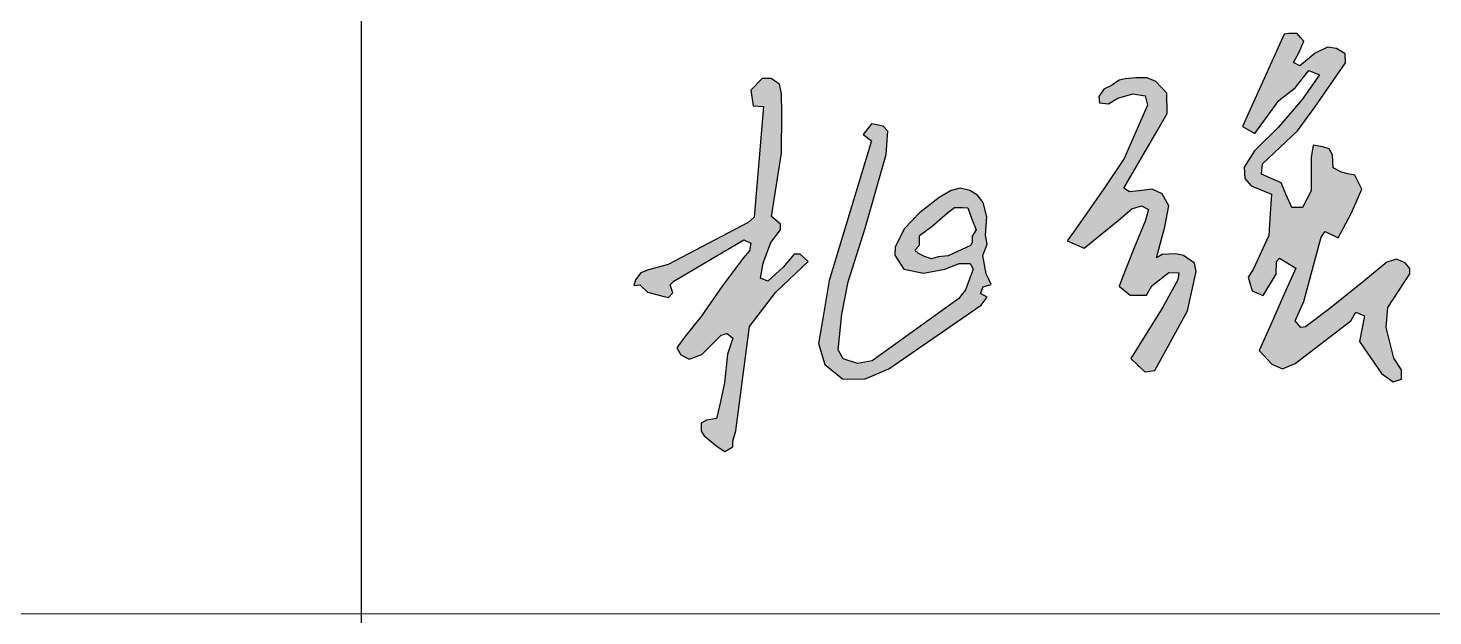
# Model space of a CAD drawing. Extents: x 4995099 to 5303443, y 4627657 to 4889583.
# Drawn here: x 5166687 to 5170725, y 4655993 to 4657684 of the extents above; entities that cross this region are included whole.
import ezdxf

# ---------------------------------------------------------------- set-up
doc = ezdxf.new("R2010")
doc.units = 0
doc.header["$LTSCALE"] = 1000
doc.header["$MEASUREMENT"] = 0
doc.layers.get('0').update_dxf_attribs({"color": 4, "linetype": 'CONTINUOUS'})
doc.layers.add('PUB_TITLE', color=4, linetype='CONTINUOUS')

# ---------------------------------------------------------------- blocks, each defined once
blk = doc.blocks.new('A$C1CEA13AE')
for points in [[(1957.6, 990.2), (2044.9, 1117.5), (2043.9, 1143.5), (2019.1, 1159), (1993.9, 1162.6), (1958.5, 1144.9), (1914.2, 1108.4), (1895.6, 1118.8), (1912, 1148.1), (1925.3, 1179.6), (1915.3, 1191.5), (1906.2, 1201.5), (1899.3, 1201.5), (1882.5, 1201.5), (1869, 1199.5), (1749.6, 934.4), (1784.6, 914.2), (1853.3, 1009.4), (1900.5, 1045.7), (1939.7, 1095.8), (1970.7, 1083.3), (1920.6, 1012.4), (1852.2, 931.4), (1783.5, 864), (1753.8, 817.5), (1756.4, 784.6), (1773.8, 763.3), (1832.5, 739.9), (1828.5, 684), (1824.5, 621.3), (1779.6, 523.6), (1765.8, 500.7), (1777, 461.6), (1808.6, 448.3), (1846, 510.1), (1847, 546.3), (1856, 555.6), (1902.7, 527.3), (1864, 441.3), (1831.2, 367), (1810.5, 320.1), (1797.2, 289.9), (1834, 250.9), (1864.5, 237.1), (1900.2, 253.2), (2060.3, 375.3), (2075.2, 400.5), (2099.8, 389.5), (2085.5, 315.8), (2149, 223.9), (2182.4, 199.9), (2206.4, 207.5), (2206.4, 234.2), (2184.2, 267.9), (2162.2, 356.5), (2166.6, 413.6), (2230.4, 510.3), (2230.4, 526.2), (2216.4, 542.1), (2192.1, 552.6), (2164.3, 544.7), (2098.4, 490), (2000.1, 410.9), (1930, 358.7), (1916.8, 356.8), (1900.4, 375.8), (1925.1, 431), (1959.7, 559.2), (1975.1, 616.5), (1986.9, 632.5), (2024.6, 614.7), (2062.8, 686.4), (2092, 754.2), (2072.5, 794.1), (2052, 798.7), (2034.1, 803.3), (2010.1, 815.6), (2008.1, 853.2), (1998, 869.7), (1980, 876.2), (1952.6, 880.9), (1946.5, 845.3), (1947, 749.7), (1921.9, 701.9), (1891.4, 701.9), (1875.2, 737.6), (1860.2, 772.2), (1803.8, 797.8), (1806.3, 826.8), (1907.2, 922.2)], [(408, 458.3), (501.3, 545.7), (478.3, 567.3), (461.1, 567.3), (429.4, 530.3), (384.5, 489.3), (363.9, 498.2), (371.8, 541.1), (393.5, 601), (421.8, 636.8), (421.8, 653.5), (395.9, 675.8), (424, 857.8), (425.1, 973.2), (424, 1028.4), (418.9, 1056), (401.1, 1068.1), (394.5, 1072.6), (368.6, 1072.1), (336.4, 1038.6), (342.9, 993.6), (372.5, 992.3), (346, 673.8), (328.4, 658.4), (98.5, 537.7), (41.5, 522.3), (19.7, 513.3), (4.3, 493.3), (0, 477.1), (16.6, 478.9), (39.5, 457.9), (79.5, 447.6), (99.7, 442.5), (111.7, 455.7), (103.9, 478.7), (114.5, 490), (315.8, 608.3), (336.3, 598.9), (332.4, 576.5), (313.9, 555.6), (253.8, 475.3), (193.5, 388.4), (145.5, 328.9), (123.2, 298.1), (134.7, 277.4), (159.2, 265.1), (195, 278.9), (250.6, 334.1), (267.6, 338.7), (284.3, 326), (269.4, 279.6), (260.3, 197.5), (247.2, 134.5), (237.5, 94.3), (208.7, 90.3), (193.5, 81.3), (193, 58.3), (201.9, 44.8), (239.5, 14.6), (261.4, 0), (284.1, 12.9), (284.7, 29.7), (293.3, 58.8), (332.6, 359.1)], [(1392.1, 663.9), (1431.1, 697.6), (1459.2, 706.5), (1479.3, 696.1), (1469.1, 661.9), (1437.7, 585.1), (1412, 519.9), (1395.2, 475.3), (1426.3, 449.6), (1473, 449.6), (1488.4, 476.3), (1537.7, 514.3), (1566.2, 513.8), (1563.1, 493), (1520.1, 414.6), (1428.1, 267.4), (1468.7, 229.3), (1497.3, 232.5), (1591.2, 404.5), (1615.9, 517.4), (1611.4, 541.2), (1579.8, 563.1), (1557.3, 568.2), (1518, 566.3), (1501.7, 556.9), (1525.7, 645.7), (1537.9, 706.4), (1518.5, 740.5), (1489.5, 753.8), (1451.8, 749.7), (1424.6, 746.7), (1408.2, 756.6), (1502.9, 919.8), (1532.9, 971.5), (1531.6, 1030.3), (1500, 1063.6), (1475.6, 1074), (1442.9, 1074), (1411.7, 1071.7), (1394.9, 1067.2), (1372.7, 1052.7), (1350.5, 1041.8), (1336.1, 1020.4), (1338.3, 1002.8), (1364.5, 999.2), (1391.2, 1015.9), (1434.1, 1028.7), (1469.2, 1022.5), (1475.9, 996.1), (1408.7, 842.6), (1350.8, 754.9), (1263.4, 630.6), (1245.7, 605.6), (1294.4, 584.2)]]:
    blk.add_hatch(color=256).paths.add_polyline_path(points)
h = blk.add_hatch(color=256)
h.paths.add_polyline_path([(615.4, 487.3), (664.7, 641.8), (724.9, 853.7), (729.8, 920.8), (716.3, 934.9), (682.5, 941.6), (658.9, 911.5), (682.5, 893), (561.4, 491.5), (542.6, 382.2), (530.2, 310.3), (548.3, 249.6), (599.8, 208.8), (663.1, 208.1), (732.5, 237.7), (997.9, 420.6), (1015.5, 443.4), (996.3, 454.2), (1004.3, 473.8), (1026.7, 479.8), (1019.9, 495.4), (1012.7, 511), (1003, 563.2), (1015.2, 596.3), (1010.2, 621.5), (1014.4, 675.1), (1003.6, 715.4), (987.8, 736.5), (965.3, 750.5), (938.2, 756.8), (911.6, 750.5), (877.4, 730.2), (820.5, 686), (777.7, 640.9), (750.6, 588.1), (750.1, 564.7), (776.3, 524.1), (832.2, 512.4), (893.5, 523.7), (934.5, 540.4), (966.1, 540.4), (975.1, 524.6), (952.6, 464.5), (934.1, 439.3), (684.6, 260.7), (643, 253), (601.6, 265.8), (587, 292.5), (598.1, 394.7)])
h.paths.add_polyline_path([(807.5, 578.6), (820.8, 593), (820.8, 621.4), (857.2, 647.4), (901.6, 685.8), (921.6, 701.7), (944.4, 701.7), (959.5, 700.9), (971.7, 668.3), (983.3, 637.4), (972.1, 619.5), (972.1, 601.2), (967.2, 592.1), (903.7, 562), (874.7, 559.9), (855.2, 553.8), (835.2, 560.7), (818.1, 568.9)], flags=16)
for p, q in [((1869, 1199.5), (1749.6, 934.4)), ((1882.5, 1201.5), (1869, 1199.5)), ((1899.3, 1201.5), (1882.5, 1201.5)), ((1906.2, 1201.5), (1899.3, 1201.5)), ((1915.3, 1191.5), (1906.2, 1201.5)), ((1912, 1148.1), (1925.3, 1179.6)), ((1925.3, 1179.6), (1915.3, 1191.5)), ((1895.6, 1118.8), (1912, 1148.1)), ((1958.5, 1144.9), (1914.2, 1108.4)), ((1993.9, 1162.6), (1958.5, 1144.9)), ((2019.1, 1159), (1993.9, 1162.6)), ((2043.9, 1143.5), (2019.1, 1159)), ((2044.9, 1117.5), (2043.9, 1143.5)), ((1914.2, 1108.4), (1895.6, 1118.8)), ((1900.5, 1045.7), (1939.7, 1095.8)), ((1939.7, 1095.8), (1970.7, 1083.3)), ((1957.6, 990.2), (2044.9, 1117.5)), ((368.6, 1072.1), (336.4, 1038.6)), ((394.5, 1072.6), (368.6, 1072.1)), ((401.1, 1068.1), (394.5, 1072.6)), ((418.9, 1056), (401.1, 1068.1)), ((424, 1028.4), (418.9, 1056)), ((1372.7, 1052.7), (1350.5, 1041.8)), ((1394.9, 1067.2), (1372.7, 1052.7)), ((1411.7, 1071.7), (1394.9, 1067.2)), ((1442.9, 1074), (1411.7, 1071.7)), ((1475.6, 1074), (1442.9, 1074)), ((1500, 1063.6), (1475.6, 1074)), ((1531.6, 1030.3), (1500, 1063.6)), ((1970.7, 1083.3), (1920.6, 1012.4)), ((336.4, 1038.6), (342.9, 993.6)), ((425.1, 973.2), (424, 1028.4)), ((1350.5, 1041.8), (1336.1, 1020.4)), ((1336.1, 1020.4), (1338.3, 1002.8)), ((1364.5, 999.2), (1391.2, 1015.9)), ((1391.2, 1015.9), (1434.1, 1028.7)), ((1434.1, 1028.7), (1469.2, 1022.5)), ((1469.2, 1022.5), (1475.9, 996.1)), ((1532.9, 971.5), (1531.6, 1030.3)), ((1920.6, 1012.4), (1852.2, 931.4)), ((1853.3, 1009.4), (1900.5, 1045.7)), ((342.9, 993.6), (372.5, 992.3)), ((372.5, 992.3), (346, 673.8)), ((424, 857.8), (425.1, 973.2)), ((1338.3, 1002.8), (1364.5, 999.2)), ((1475.9, 996.1), (1408.7, 842.6)), ((1502.9, 919.8), (1532.9, 971.5)), ((1784.6, 914.2), (1853.3, 1009.4)), ((1907.2, 922.2), (1957.6, 990.2)), ((682.5, 941.6), (658.9, 911.5)), ((716.3, 934.9), (682.5, 941.6)), ((729.8, 920.8), (716.3, 934.9)), ((1749.6, 934.4), (1784.6, 914.2)), ((1852.2, 931.4), (1783.5, 864)), ((682.5, 893), (561.4, 491.5)), ((658.9, 911.5), (682.5, 893)), ((724.9, 853.7), (729.8, 920.8)), ((1408.2, 756.6), (1502.9, 919.8)), ((1806.3, 826.8), (1907.2, 922.2)), ((395.9, 675.8), (424, 857.8)), ((664.7, 641.8), (724.9, 853.7)), ((1783.5, 864), (1753.8, 817.5)), ((1952.6, 880.9), (1946.5, 845.3)), ((1980, 876.2), (1952.6, 880.9)), ((1998, 869.7), (1980, 876.2)), ((2008.1, 853.2), (1998, 869.7)), ((2010.1, 815.6), (2008.1, 853.2)), ((1408.7, 842.6), (1350.8, 754.9)), ((1753.8, 817.5), (1756.4, 784.6)), ((1803.8, 797.8), (1806.3, 826.8)), ((1946.5, 845.3), (1947, 749.7)), ((2034.1, 803.3), (2010.1, 815.6)), ((1756.4, 784.6), (1773.8, 763.3)), ((1860.2, 772.2), (1803.8, 797.8)), ((1875.2, 737.6), (1860.2, 772.2)), ((2052, 798.7), (2034.1, 803.3)), ((2072.5, 794.1), (2052, 798.7)), ((2092, 754.2), (2072.5, 794.1)), ((877.4, 730.2), (820.5, 686)), ((911.6, 750.5), (877.4, 730.2)), ((938.2, 756.8), (911.6, 750.5)), ((965.3, 750.5), (938.2, 756.8)), ((987.8, 736.5), (965.3, 750.5)), ((1003.6, 715.4), (987.8, 736.5)), ((1350.8, 754.9), (1263.4, 630.6)), ((1424.6, 746.7), (1408.2, 756.6)), ((1451.8, 749.7), (1424.6, 746.7)), ((1489.5, 753.8), (1451.8, 749.7)), ((1518.5, 740.5), (1489.5, 753.8)), ((1537.9, 706.4), (1518.5, 740.5)), ((1773.8, 763.3), (1832.5, 739.9)), ((1832.5, 739.9), (1828.5, 684)), ((1891.4, 701.9), (1875.2, 737.6)), ((1947, 749.7), (1921.9, 701.9)), ((2062.8, 686.4), (2092, 754.2)), ((901.6, 685.8), (921.6, 701.7)), ((921.6, 701.7), (944.4, 701.7)), ((944.4, 701.7), (959.5, 700.9)), ((959.5, 700.9), (971.7, 668.3)), ((1014.4, 675.1), (1003.6, 715.4)), ((1392.1, 663.9), (1431.1, 697.6)), ((1431.1, 697.6), (1459.2, 706.5)), ((1459.2, 706.5), (1479.3, 696.1)), ((1479.3, 696.1), (1469.1, 661.9)), ((1525.7, 645.7), (1537.9, 706.4)), ((1921.9, 701.9), (1891.4, 701.9)), ((2024.6, 614.7), (2062.8, 686.4)), ((328.4, 658.4), (98.5, 537.7)), ((346, 673.8), (328.4, 658.4)), ((421.8, 653.5), (395.9, 675.8)), ((421.8, 636.8), (421.8, 653.5)), ((820.5, 686), (777.7, 640.9)), ((820.8, 621.4), (857.2, 647.4)), ((857.2, 647.4), (901.6, 685.8)), ((971.7, 668.3), (983.3, 637.4)), ((1010.2, 621.5), (1014.4, 675.1)), ((1294.4, 584.2), (1392.1, 663.9)), ((1469.1, 661.9), (1437.7, 585.1)), ((1828.5, 684), (1824.5, 621.3)), ((114.5, 490), (315.8, 608.3)), ((315.8, 608.3), (336.3, 598.9)), ((393.5, 601), (421.8, 636.8)), ((615.4, 487.3), (664.7, 641.8)), ((777.7, 640.9), (750.6, 588.1)), ((820.8, 593), (820.8, 621.4)), ((983.3, 637.4), (972.1, 619.5)), ((972.1, 619.5), (972.1, 601.2)), ((1015.2, 596.3), (1010.2, 621.5)), ((1263.4, 630.6), (1245.7, 605.6)), ((1501.7, 556.9), (1525.7, 645.7)), ((1824.5, 621.3), (1779.6, 523.6)), ((1959.7, 559.2), (1975.1, 616.5)), ((1975.1, 616.5), (1986.9, 632.5)), ((1986.9, 632.5), (2024.6, 614.7)), ((332.4, 576.5), (313.9, 555.6)), ((336.3, 598.9), (332.4, 576.5)), ((371.8, 541.1), (393.5, 601)), ((461.1, 567.3), (429.4, 530.3)), ((478.3, 567.3), (461.1, 567.3)), ((501.3, 545.7), (478.3, 567.3)), ((750.6, 588.1), (750.1, 564.7)), ((807.5, 578.6), (820.8, 593)), ((818.1, 568.9), (807.5, 578.6)), ((835.2, 560.7), (818.1, 568.9)), ((967.2, 592.1), (903.7, 562)), ((972.1, 601.2), (967.2, 592.1)), ((1003, 563.2), (1015.2, 596.3)), ((1245.7, 605.6), (1294.4, 584.2)), ((1437.7, 585.1), (1412, 519.9)), ((1518, 566.3), (1501.7, 556.9)), ((1557.3, 568.2), (1518, 566.3)), ((1579.8, 563.1), (1557.3, 568.2)), ((98.5, 537.7), (41.5, 522.3)), ((313.9, 555.6), (253.8, 475.3)), ((363.9, 498.2), (371.8, 541.1)), ((429.4, 530.3), (384.5, 489.3)), ((408, 458.3), (501.3, 545.7)), ((750.1, 564.7), (776.3, 524.1)), ((855.2, 553.8), (835.2, 560.7)), ((874.7, 559.9), (855.2, 553.8)), ((903.7, 562), (874.7, 559.9)), ((893.5, 523.7), (934.5, 540.4)), ((934.5, 540.4), (966.1, 540.4)), ((966.1, 540.4), (975.1, 524.6)), ((1012.7, 511), (1003, 563.2)), ((1611.4, 541.2), (1579.8, 563.1)), ((1615.9, 517.4), (1611.4, 541.2)), ((1846, 510.1), (1847, 546.3)), ((1847, 546.3), (1856, 555.6)), ((1856, 555.6), (1902.7, 527.3)), ((1902.7, 527.3), (1864, 441.3)), ((1925.1, 431), (1959.7, 559.2)), ((2164.3, 544.7), (2098.4, 490)), ((2192.1, 552.6), (2164.3, 544.7)), ((2216.4, 542.1), (2192.1, 552.6)), ((2230.4, 526.2), (2216.4, 542.1)), ((2230.4, 510.3), (2230.4, 526.2)), ((4.3, 493.3), (0, 477.1)), ((19.7, 513.3), (4.3, 493.3)), ((41.5, 522.3), (19.7, 513.3)), ((103.9, 478.7), (114.5, 490)), ((384.5, 489.3), (363.9, 498.2)), ((561.4, 491.5), (542.6, 382.2)), ((598.1, 394.7), (615.4, 487.3)), ((776.3, 524.1), (832.2, 512.4)), ((832.2, 512.4), (893.5, 523.7)), ((975.1, 524.6), (952.6, 464.5)), ((1019.9, 495.4), (1012.7, 511)), ((1026.7, 479.8), (1019.9, 495.4)), ((1412, 519.9), (1395.2, 475.3)), ((1488.4, 476.3), (1537.7, 514.3)), ((1563.1, 493), (1520.1, 414.6)), ((1537.7, 514.3), (1566.2, 513.8)), ((1566.2, 513.8), (1563.1, 493)), ((1591.2, 404.5), (1615.9, 517.4)), ((1779.6, 523.6), (1765.8, 500.7)), ((1765.8, 500.7), (1777, 461.6)), ((1808.6, 448.3), (1846, 510.1)), ((2098.4, 490), (2000.1, 410.9)), ((2166.6, 413.6), (2230.4, 510.3)), ((0, 477.1), (16.6, 478.9)), ((16.6, 478.9), (39.5, 457.9)), ((39.5, 457.9), (79.5, 447.6)), ((79.5, 447.6), (99.7, 442.5)), ((99.7, 442.5), (111.7, 455.7)), ((111.7, 455.7), (103.9, 478.7)), ((253.8, 475.3), (193.5, 388.4)), ((332.6, 359.1), (408, 458.3)), ((952.6, 464.5), (934.1, 439.3)), ((996.3, 454.2), (1004.3, 473.8)), ((1015.5, 443.4), (996.3, 454.2)), ((1004.3, 473.8), (1026.7, 479.8)), ((1395.2, 475.3), (1426.3, 449.6)), ((1426.3, 449.6), (1473, 449.6)), ((1473, 449.6), (1488.4, 476.3)), ((1777, 461.6), (1808.6, 448.3)), ((934.1, 439.3), (684.6, 260.7)), ((732.5, 237.7), (997.9, 420.6)), ((997.9, 420.6), (1015.5, 443.4)), ((1520.1, 414.6), (1428.1, 267.4)), ((1497.3, 232.5), (1591.2, 404.5)), ((1864, 441.3), (1831.2, 367)), ((1900.4, 375.8), (1925.1, 431)), ((2000.1, 410.9), (1930, 358.7)), ((2162.2, 356.5), (2166.6, 413.6)), ((193.5, 388.4), (145.5, 328.9)), ((542.6, 382.2), (530.2, 310.3)), ((587, 292.5), (598.1, 394.7)), ((1831.2, 367), (1810.5, 320.1)), ((1900.2, 253.2), (2060.3, 375.3)), ((1916.8, 356.8), (1900.4, 375.8)), ((2060.3, 375.3), (2075.2, 400.5)), ((2075.2, 400.5), (2099.8, 389.5)), ((2099.8, 389.5), (2085.5, 315.8)), ((145.5, 328.9), (123.2, 298.1)), ((195, 278.9), (250.6, 334.1)), ((250.6, 334.1), (267.6, 338.7)), ((267.6, 338.7), (284.3, 326)), ((284.3, 326), (269.4, 279.6)), ((293.3, 58.8), (332.6, 359.1)), ((1930, 358.7), (1916.8, 356.8)), ((2184.2, 267.9), (2162.2, 356.5)), ((123.2, 298.1), (134.7, 277.4)), ((530.2, 310.3), (548.3, 249.6)), ((601.6, 265.8), (587, 292.5)), ((1810.5, 320.1), (1797.2, 289.9)), ((1797.2, 289.9), (1834, 250.9)), ((2085.5, 315.8), (2149, 223.9)), ((134.7, 277.4), (159.2, 265.1)), ((159.2, 265.1), (195, 278.9)), ((269.4, 279.6), (260.3, 197.5)), ((548.3, 249.6), (599.8, 208.8)), ((643, 253), (601.6, 265.8)), ((684.6, 260.7), (643, 253)), ((1428.1, 267.4), (1468.7, 229.3)), ((1834, 250.9), (1864.5, 237.1)), ((1864.5, 237.1), (1900.2, 253.2)), ((2206.4, 234.2), (2184.2, 267.9)), ((599.8, 208.8), (663.1, 208.1)), ((663.1, 208.1), (732.5, 237.7)), ((1468.7, 229.3), (1497.3, 232.5)), ((2149, 223.9), (2182.4, 199.9)), ((2182.4, 199.9), (2206.4, 207.5)), ((2206.4, 207.5), (2206.4, 234.2)), ((260.3, 197.5), (247.2, 134.5)), ((247.2, 134.5), (237.5, 94.3)), ((193.5, 81.3), (193, 58.3)), ((208.7, 90.3), (193.5, 81.3)), ((237.5, 94.3), (208.7, 90.3)), ((193, 58.3), (201.9, 44.8)), ((201.9, 44.8), (239.5, 14.6)), ((284.7, 29.7), (293.3, 58.8)), ((239.5, 14.6), (261.4, 0)), ((261.4, 0), (284.1, 12.9)), ((284.1, 12.9), (284.7, 29.7))]:
    blk.add_line(p, q)

msp = doc.modelspace()

# ---------------------------------------------------------------- linework, layer by layer
at = {"layer": 'PUB_TITLE'}
for p, q in [((5167645.5, 4649200.1, 0), (5167646.3, 4661100, 0)), ((5160081, 4656000.5, 0), (5171300.9, 4655999.8, 0))]:
    msp.add_line(p, q, dxfattribs=at)

# ---------------------------------------------------------------- block references
msp.add_blockref('A$C1CEA13AE', (5168428.6, 4656466.5, 0))

doc.saveas('drawing.dxf')
